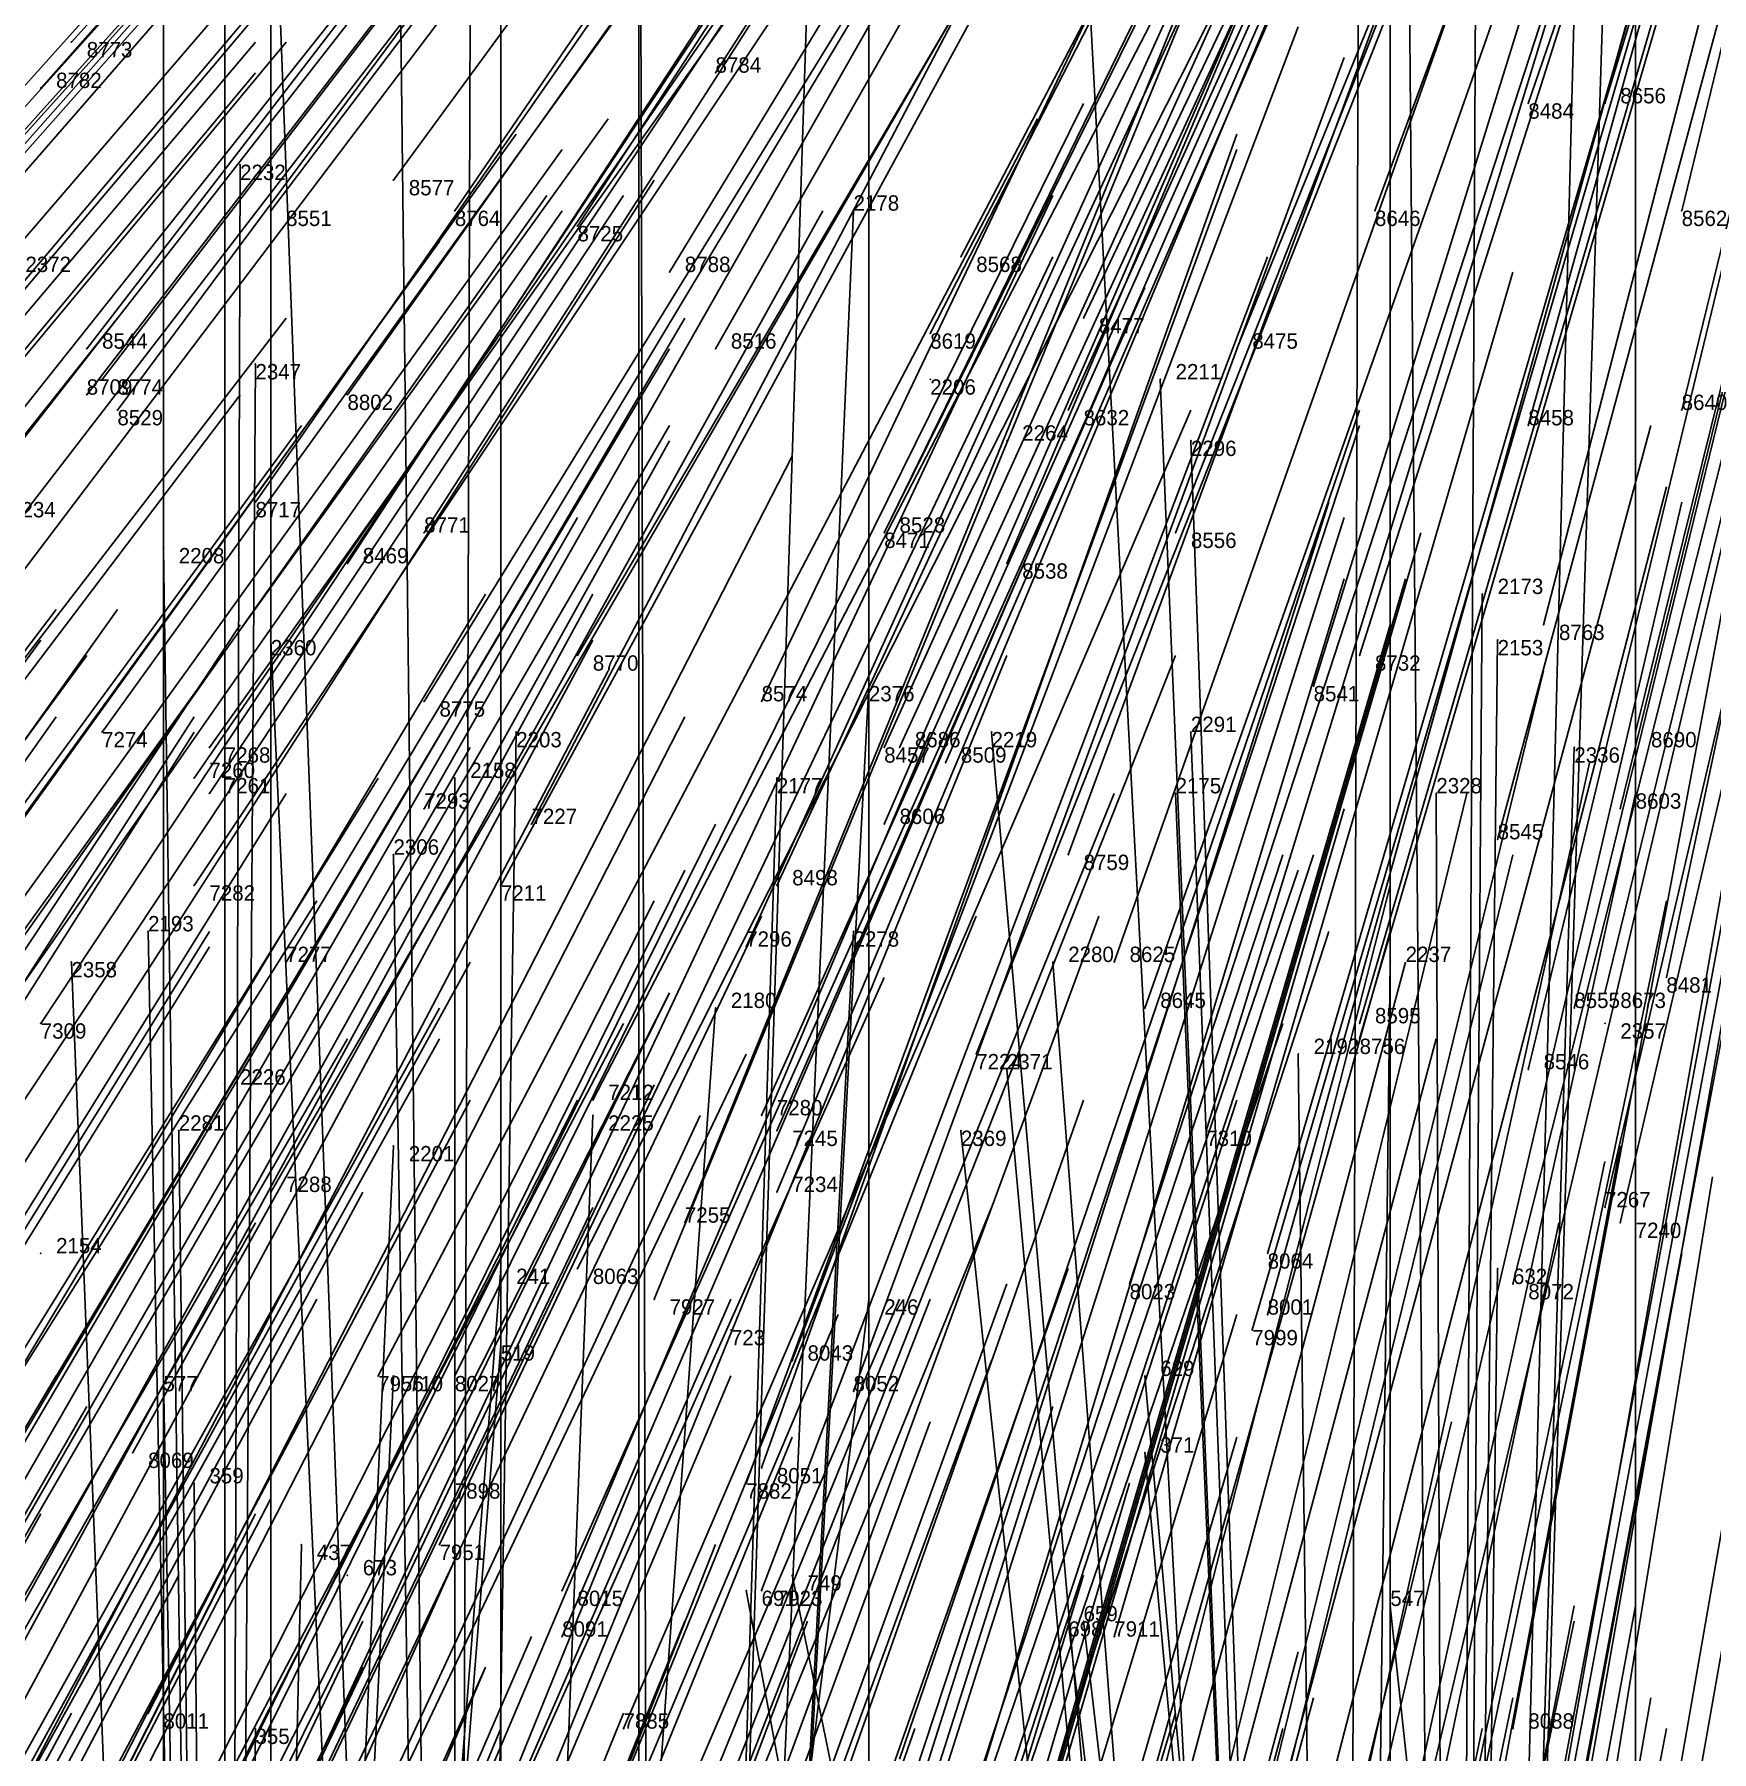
# Model space of a CAD drawing. Extents: x -0.5 to 0.59, y -0.5 to 0.59.
# Drawn here: x -0.1534 to -0.044, y -0.2805 to -0.1685 of the extents above; entities that cross this region are included whole.
import ezdxf

# ---------------------------------------------------------------- set-up
doc = ezdxf.new("R2010")
doc.units = 0
for name, color, linetype in [('Clients', 3, 'CONTINUOUS'), ('Facilities', 3, 'CONTINUOUS'), ('Facilities_lines', 3, 'CONTINUOUS'), ('Min_max_boxes', 1, 'CONTINUOUS'), ('Normals', 1, 'CONTINUOUS'), ('Source_points', 5, 'CONTINUOUS'), ('Text', 3, 'CONTINUOUS')]:
    doc.layers.add(name, color=color, linetype=linetype)

msp = doc.modelspace()

# ---------------------------------------------------------------- linework, layer by layer
at = {"layer": 'Clients', "color": 5}
for p in [(-0.14, -0.177, -1.25), (-0.1, -0.18, -1.25), (-0.139, -0.19, -1.25), (-0.08, -0.191, -1.25), (-0.078, -0.195, -1.25), (-0.145, -0.202, -1.25), (-0.059, -0.205, -1.25), (-0.138, -0.208, -1.25), (-0.058, -0.208, -1.25), (-0.099, -0.211, -1.25), (-0.122, -0.214, -1.25), (-0.091, -0.214, -1.25), (-0.078, -0.214, -1.25), (-0.053, -0.215, -1.25), (-0.126, -0.217, -1.25), (-0.105, -0.217, -1.25), (-0.079, -0.218, -1.25), (-0.062, -0.218, -1.25), (-0.13, -0.222, -1.25), (-0.146, -0.227, -1.25), (-0.1, -0.227, -1.25), (-0.151, -0.229, -1.25), (-0.087, -0.229, -1.25), (-0.065, -0.229, -1.25), (-0.109, -0.232, -1.25), (-0.071, -0.235, -1.25), (-0.09, -0.236, -1.25), (-0.141, -0.237, -1.25), (-0.117, -0.239, -1.25), (-0.144, -0.24, -1.25), (-0.093, -0.24, -1.25), (-0.13, -0.241, -1.25), (-0.123, -0.249, -1.25), (-0.058, -0.249, -1.25), (-0.099, -0.251, -1.25), (-0.123, -0.254, -1.25), (-0.145, -0.256, -1.25), (-0.13, -0.256, -1.25), (-0.081, -0.256, -1.25), (-0.081, -0.261, -1.25), (-0.143, -0.263, -1.25), (-0.136, -0.267, -1.25), (-0.104, -0.269, -1.25), (-0.107, -0.27, -1.25), (-0.065, -0.271, -1.25), (-0.086, -0.272, -1.25), (-0.085, -0.272, -1.25), (-0.139, -0.279, -1.25)]:
    msp.add_point(p, dxfattribs=at)
at = {"layer": 'Facilities', "color": 3}
for p in [(-0.151, -0.169, -0.566), (-0.109, -0.171, -0.507), (-0.153, -0.172, -0.575), (-0.056, -0.173, -0.455), (-0.051, -0.173, -0.451), (-0.13, -0.178, -0.551), (-0.138, -0.18, -0.567), (-0.126, -0.18, -0.55), (-0.066, -0.18, -0.48), (-0.046, -0.18, -0.466), (-0.118, -0.181, -0.541), (-0.093, -0.183, -0.514), (-0.112, -0.184, -0.538), (-0.085, -0.187, -0.514), (-0.095, -0.188, -0.527), (-0.15, -0.189, -0.602), (-0.109, -0.189, -0.544), (-0.075, -0.189, -0.507), (-0.149, -0.191, -0.606), (-0.095, -0.191, -1.25), (-0.15, -0.192, -0.609), (-0.133, -0.192, -0.585), (-0.148, -0.193, -0.609), (-0.086, -0.193, -0.529), (-0.046, -0.193, -0.496), (-0.056, -0.194, -0.504), (-0.09, -0.195, -1.25), (-0.139, -0.199, -0.607), (-0.128, -0.201, -0.595), (-0.098, -0.201, -0.559), (-0.098, -0.201, -0.558), (-0.079, -0.201, -0.54), (-0.133, -0.203, -0.605), (-0.09, -0.203, -0.556), (-0.055, -0.207, -0.537), (-0.118, -0.209, -0.6), (-0.067, -0.209, -0.549), (-0.07, -0.211, -0.557), (-0.128, -0.212, -0.62), (-0.106, -0.212, -0.592), (-0.149, -0.214, -0.653), (-0.142, -0.215, -0.644), (-0.098, -0.215, -0.592), (-0.097, -0.215, -0.589), (-0.049, -0.214, -0.55), (-0.094, -0.216, -0.589), (-0.143, -0.217, -0.649), (-0.142, -0.218, -0.65), (-0.128, -0.219, -0.634), (-0.05, -0.219, -0.56), (-0.121, -0.22, -0.627), (-0.098, -0.22, -0.602), (-0.058, -0.221, -0.571), (-0.086, -0.222, -0.596), (-0.143, -0.224, -0.665), (-0.123, -0.224, -0.64), (-0.105, -0.224, -0.617), (-0.107, -0.228, -0.629), (-0.137, -0.229, -0.667), (-0.083, -0.229, -0.608), (-0.047, -0.23, -0.588), (-0.051, -0.231, -0.591), (-0.081, -0.232, -0.614), (-0.053, -0.232, -0.595), (-0.153, -0.233, -0.698), (-0.067, -0.233, -0.606), (-0.067, -0.234, -0.609), (-0.051, -0.233, -1.25), (-0.092, -0.235, -0.632), (-0.056, -0.236, -0.605), (-0.117, -0.238, -0.662), (-0.106, -0.239, -0.653), (-0.105, -0.24, -0.655), (-0.077, -0.24, -0.631), (-0.138, -0.244, -0.7), (-0.105, -0.244, -0.663), (-0.051, -0.245, -0.626), (-0.111, -0.246, -0.674), (-0.05, -0.246, -0.628), (-0.153, -0.248, -1.25), (-0.073, -0.248, -0.647), (-0.118, -0.249, -0.689), (-0.082, -0.25, -0.658), (-0.057, -0.25, -0.641), (-0.113, -0.251, -0.689), (-0.108, -0.253, -1.25), (-0.074, -0.253, -0.659), (-0.073, -0.252, -0.656), (-0.104, -0.255, -0.688), (-0.131, -0.256, -0.72), (-0.126, -0.256, -0.715), (-0.1, -0.257, -0.689), (-0.147, -0.261, -0.749), (-0.106, -0.262, -0.707), (-0.107, -0.263, -0.71), (-0.127, -0.264, -0.731), (-0.127, -0.267, -0.739), (-0.133, -0.269, -1.25), (-0.119, -0.27, -0.738), (-0.106, -0.27, -0.726), (-0.119, -0.273, -0.744), (-0.083, -0.273, -0.713), (-0.146, -0.278, -0.785), (-0.115, -0.279, -0.754), (-0.057, -0.279, -0.712)]:
    msp.add_point(p, dxfattribs=at)
at = {"layer": 'Facilities_lines', "color": 3}
for p, q in [((-0.061, -0.478, -1.25), (-0.059, -0.076, -1.25)), ((-0.061, -0.478, -1.25), (-0.049, -0.099, -1.25)), ((-0.113, -0.473, -1.25), (-0.114, -0.121, -1.25)), ((-0.126, -0.468, -1.25), (-0.13, -0.127, -1.25)), ((-0.061, -0.478, -1.25), (-0.052, -0.128, -1.25)), ((-0.141, -0.479, -1.249), (-0.141, -0.129, -1.25)), ((-0.068, -0.477, -1.25), (-0.067, -0.135, -1.25)), ((-0.061, -0.478, -1.25), (-0.064, -0.137, -1.25)), ((-0.126, -0.468, -1.25), (-0.138, -0.151, -1.25)), ((-0.068, -0.477, -1.25), (-0.085, -0.159, -1.25)), ((-0.113, -0.473, -1.25), (-0.103, -0.165, -1.25)), ((-0.126, -0.468, -1.25), (-0.125, -0.167, -1.25)), ((-0.141, -0.479, -1.249), (-0.14, -0.177, -1.25)), ((-0.113, -0.473, -1.25), (-0.1, -0.18, -1.25)), ((-0.141, -0.479, -1.249), (-0.139, -0.19, -1.25)), ((-0.068, -0.477, -1.25), (-0.08, -0.191, -1.25)), ((-0.068, -0.477, -1.25), (-0.078, -0.195, -1.25)), ((-0.141, -0.479, -1.249), (-0.145, -0.202, -1.25)), ((-0.061, -0.478, -1.25), (-0.059, -0.205, -1.25)), ((-0.126, -0.468, -1.25), (-0.138, -0.208, -1.25)), ((-0.061, -0.478, -1.25), (-0.058, -0.208, -1.25)), ((-0.113, -0.473, -1.25), (-0.099, -0.211, -1.25)), ((-0.126, -0.468, -1.25), (-0.122, -0.214, -1.25)), ((-0.068, -0.477, -1.25), (-0.091, -0.214, -1.25)), ((-0.068, -0.477, -1.25), (-0.078, -0.214, -1.25)), ((-0.061, -0.478, -1.25), (-0.053, -0.215, -1.25)), ((-0.126, -0.468, -1.25), (-0.126, -0.217, -1.25)), ((-0.113, -0.473, -1.25), (-0.105, -0.217, -1.25)), ((-0.068, -0.477, -1.25), (-0.079, -0.218, -1.25)), ((-0.061, -0.478, -1.25), (-0.062, -0.218, -1.25)), ((-0.126, -0.468, -1.25), (-0.13, -0.222, -1.25)), ((-0.141, -0.479, -1.249), (-0.146, -0.227, -1.25)), ((-0.113, -0.473, -1.25), (-0.1, -0.227, -1.25)), ((-0.141, -0.479, -1.249), (-0.151, -0.229, -1.25)), ((-0.068, -0.477, -1.25), (-0.087, -0.229, -1.25)), ((-0.068, -0.477, -1.25), (-0.065, -0.229, -1.25)), ((-0.126, -0.468, -1.25), (-0.109, -0.232, -1.25)), ((-0.068, -0.477, -1.25), (-0.071, -0.235, -1.25)), ((-0.068, -0.477, -1.25), (-0.09, -0.236, -1.25)), ((-0.141, -0.479, -1.249), (-0.141, -0.237, -1.25)), ((-0.126, -0.468, -1.25), (-0.117, -0.239, -1.25)), ((-0.141, -0.479, -1.249), (-0.144, -0.24, -1.25)), ((-0.068, -0.477, -1.25), (-0.093, -0.24, -1.25)), ((-0.141, -0.479, -1.249), (-0.13, -0.241, -1.25)), ((-0.141, -0.479, -1.249), (-0.123, -0.249, -1.25)), ((-0.061, -0.478, -1.25), (-0.058, -0.249, -1.25)), ((-0.126, -0.468, -1.25), (-0.099, -0.251, -1.25)), ((-0.141, -0.479, -1.249), (-0.123, -0.254, -1.25)), ((-0.141, -0.479, -1.249), (-0.145, -0.256, -1.25)), ((-0.141, -0.479, -1.249), (-0.13, -0.256, -1.25)), ((-0.061, -0.478, -1.25), (-0.081, -0.256, -1.25)), ((-0.061, -0.478, -1.25), (-0.081, -0.261, -1.25)), ((-0.141, -0.479, -1.249), (-0.143, -0.263, -1.25)), ((-0.141, -0.479, -1.249), (-0.136, -0.267, -1.25)), ((-0.061, -0.478, -1.25), (-0.104, -0.269, -1.25)), ((-0.068, -0.477, -1.25), (-0.107, -0.27, -1.25)), ((-0.041, -0.496, -1.25), (-0.065, -0.271, -1.25)), ((-0.061, -0.478, -1.25), (-0.086, -0.272, -1.25)), ((-0.061, -0.478, -1.25), (-0.085, -0.272, -1.25)), ((-0.141, -0.479, -1.249), (-0.139, -0.279, -1.25))]:
    msp.add_line(p, q, dxfattribs=at)
at = {"layer": 'Min_max_boxes', "color": 1}
for p, q in [((-0.049, -0.478, -1.25), (-0.049, -0.076, -1.25)), ((-0.049, -0.478, -1.113), (-0.049, -0.076, -1.113)), ((-0.114, -0.121, -1.25), (-0.114, -0.473, -1.25)), ((-0.114, -0.121, -1.25), (-0.114, -0.473, -1.25)), ((-0.099, -0.473, -1.25), (-0.099, -0.121, -1.25)), ((-0.099, -0.473, -1.25), (-0.099, -0.121, -1.25)), ((-0.145, -0.124, -1.25), (-0.145, -0.496, -1.25)), ((-0.145, -0.124, -1.073), (-0.145, -0.496, -1.073)), ((-0.138, -0.127, -1.25), (-0.138, -0.468, -1.25)), ((-0.138, -0.127, -1.072), (-0.138, -0.468, -1.072)), ((-0.099, -0.468, -1.25), (-0.099, -0.127, -1.25)), ((-0.099, -0.468, -1.072), (-0.099, -0.127, -1.072)), ((-0.123, -0.479, -1.25), (-0.123, -0.129, -1.25)), ((-0.123, -0.479, -1.249), (-0.123, -0.129, -1.249)), ((-0.065, -0.477, -1.25), (-0.065, -0.135, -1.25)), ((-0.065, -0.477, -1.25), (-0.065, -0.135, -1.25))]:
    msp.add_line(p, q, dxfattribs=at)
at = {"layer": 'Normals', "color": 1}
for p, q in [((-0.056, -0.173, -0.455), (-0.026, -0.085, -0.491)), ((-0.051, -0.173, -0.451), (-0.024, -0.084, -0.487)), ((-0.046, -0.18, -0.466), (-0.024, -0.09, -0.502)), ((-0.109, -0.171, -0.507), (-0.059, -0.093, -0.544)), ((-0.066, -0.18, -0.48), (-0.034, -0.093, -0.517)), ((-0.151, -0.169, -0.566), (-0.089, -0.1, -0.604)), ((-0.093, -0.183, -0.514), (-0.05, -0.101, -0.551)), ((-0.153, -0.172, -0.575), (-0.091, -0.102, -0.612)), ((-0.13, -0.178, -0.551), (-0.075, -0.103, -0.588)), ((-0.085, -0.187, -0.514), (-0.045, -0.103, -0.55)), ((-0.075, -0.189, -0.507), (-0.04, -0.103, -0.546)), ((-0.046, -0.193, -0.496), (-0.024, -0.103, -0.533)), ((-0.126, -0.18, -0.55), (-0.074, -0.104, -0.588)), ((-0.118, -0.181, -0.541), (-0.068, -0.104, -0.579)), ((-0.056, -0.194, -0.504), (-0.031, -0.104, -0.541)), ((-0.112, -0.184, -0.538), (-0.064, -0.105, -0.576)), ((-0.138, -0.18, -0.567), (-0.082, -0.106, -0.605)), ((-0.095, -0.188, -0.527), (-0.053, -0.106, -0.566)), ((-0.109, -0.189, -0.544), (-0.063, -0.108, -0.582)), ((-0.157, -0.178, -0.594), (-0.095, -0.109, -0.63)), ((-0.086, -0.193, -0.529), (-0.048, -0.109, -0.568)), ((-0.15, -0.189, -0.602), (-0.093, -0.115, -0.639)), ((-0.079, -0.201, -0.54), (-0.045, -0.115, -0.578)), ((-0.133, -0.192, -0.585), (-0.079, -0.116, -0.622)), ((-0.098, -0.201, -0.558), (-0.057, -0.117, -0.596)), ((-0.165, -0.188, -0.625), (-0.103, -0.118, -0.661)), ((-0.15, -0.192, -0.609), (-0.093, -0.118, -0.646)), ((-0.149, -0.191, -0.606), (-0.093, -0.118, -0.644)), ((-0.098, -0.201, -0.559), (-0.057, -0.118, -0.596)), ((-0.09, -0.203, -0.556), (-0.054, -0.118, -0.594)), ((-0.055, -0.207, -0.537), (-0.032, -0.118, -0.575)), ((-0.148, -0.193, -0.609), (-0.093, -0.119, -0.647)), ((-0.17, -0.191, -0.638), (-0.108, -0.122, -0.675)), ((-0.067, -0.209, -0.549), (-0.039, -0.121, -0.588)), ((-0.139, -0.199, -0.607), (-0.086, -0.123, -0.645)), ((-0.128, -0.201, -0.595), (-0.078, -0.123, -0.632)), ((-0.07, -0.211, -0.557), (-0.043, -0.124, -0.596)), ((-0.133, -0.203, -0.605), (-0.082, -0.125, -0.643)), ((-0.049, -0.214, -0.55), (-0.027, -0.125, -0.589)), ((-0.172, -0.195, -0.65), (-0.11, -0.126, -0.688)), ((-0.106, -0.212, -0.592), (-0.066, -0.128, -0.63)), ((-0.118, -0.209, -0.6), (-0.071, -0.129, -0.637)), ((-0.05, -0.219, -0.56), (-0.028, -0.129, -0.599)), ((-0.098, -0.215, -0.592), (-0.06, -0.131, -0.629)), ((-0.097, -0.215, -0.589), (-0.058, -0.13, -0.626)), ((-0.094, -0.216, -0.589), (-0.057, -0.131, -0.625)), ((-0.058, -0.221, -0.571), (-0.034, -0.132, -0.609)), ((-0.128, -0.212, -0.62), (-0.08, -0.134, -0.658)), ((-0.098, -0.22, -0.602), (-0.061, -0.135, -0.638)), ((-0.086, -0.222, -0.596), (-0.054, -0.135, -0.633)), ((-0.162, -0.21, -0.663), (-0.105, -0.136, -0.699)), ((-0.128, -0.219, -0.634), (-0.082, -0.138, -0.671)), ((-0.121, -0.22, -0.627), (-0.078, -0.138, -0.665)), ((-0.149, -0.214, -0.653), (-0.095, -0.139, -0.689)), ((-0.142, -0.215, -0.644), (-0.088, -0.139, -0.68)), ((-0.18, -0.212, -0.694), (-0.119, -0.141, -0.731)), ((-0.143, -0.217, -0.649), (-0.09, -0.14, -0.685)), ((-0.142, -0.218, -0.65), (-0.09, -0.14, -0.686)), ((-0.105, -0.224, -0.617), (-0.066, -0.14, -0.655)), ((-0.083, -0.229, -0.608), (-0.052, -0.141, -0.646)), ((-0.051, -0.231, -0.591), (-0.029, -0.141, -0.629)), ((-0.047, -0.23, -0.588), (-0.028, -0.14, -0.625)), ((-0.053, -0.232, -0.595), (-0.031, -0.142, -0.632)), ((-0.185, -0.213, -0.705), (-0.124, -0.143, -0.743)), ((-0.123, -0.224, -0.64), (-0.079, -0.143, -0.677)), ((-0.107, -0.228, -0.629), (-0.069, -0.144, -0.668)), ((-0.081, -0.232, -0.614), (-0.05, -0.144, -0.651)), ((-0.067, -0.233, -0.606), (-0.041, -0.144, -0.642)), ((-0.067, -0.234, -0.609), (-0.041, -0.145, -0.645)), ((-0.056, -0.236, -0.605), (-0.034, -0.145, -0.642)), ((-0.181, -0.217, -0.706), (-0.121, -0.146, -0.744)), ((-0.143, -0.224, -0.665), (-0.091, -0.146, -0.7)), ((-0.137, -0.229, -0.667), (-0.089, -0.149, -0.704)), ((-0.092, -0.235, -0.632), (-0.058, -0.149, -0.67)), ((-0.077, -0.24, -0.631), (-0.05, -0.152, -0.668)), ((-0.106, -0.239, -0.653), (-0.068, -0.154, -0.69)), ((-0.18, -0.228, -0.726), (-0.123, -0.155, -0.763)), ((-0.117, -0.238, -0.662), (-0.074, -0.155, -0.7)), ((-0.105, -0.24, -0.655), (-0.068, -0.155, -0.693)), ((-0.051, -0.245, -0.626), (-0.03, -0.155, -0.663)), ((-0.153, -0.233, -0.698), (-0.102, -0.156, -0.735)), ((-0.05, -0.246, -0.628), (-0.029, -0.156, -0.665)), ((-0.105, -0.244, -0.663), (-0.069, -0.158, -0.701)), ((-0.073, -0.248, -0.647), (-0.047, -0.159, -0.683)), ((-0.057, -0.25, -0.641), (-0.034, -0.159, -0.677)), ((-0.186, -0.233, -0.745), (-0.128, -0.16, -0.783)), ((-0.111, -0.246, -0.674), (-0.076, -0.16, -0.713)), ((-0.178, -0.235, -0.737), (-0.122, -0.161, -0.776)), ((-0.082, -0.25, -0.658), (-0.053, -0.161, -0.694)), ((-0.195, -0.233, -0.759), (-0.135, -0.162, -0.796)), ((-0.073, -0.252, -0.656), (-0.048, -0.162, -0.692)), ((-0.138, -0.244, -0.7), (-0.091, -0.163, -0.737)), ((-0.209, -0.233, -0.782), (-0.147, -0.164, -0.82)), ((-0.074, -0.253, -0.659), (-0.048, -0.164, -0.696)), ((-0.206, -0.235, -0.781), (-0.145, -0.166, -0.819)), ((-0.118, -0.249, -0.689), (-0.076, -0.166, -0.726)), ((-0.113, -0.251, -0.689), (-0.078, -0.166, -0.727)), ((-0.199, -0.24, -0.778), (-0.139, -0.169, -0.816)), ((-0.196, -0.24, -0.775), (-0.137, -0.169, -0.813)), ((-0.104, -0.255, -0.688), (-0.071, -0.168, -0.726)), ((-0.1, -0.257, -0.689), (-0.068, -0.17, -0.727)), ((-0.199, -0.243, -0.784), (-0.139, -0.171, -0.822)), ((-0.126, -0.256, -0.715), (-0.085, -0.173, -0.751)), ((-0.17, -0.249, -0.753), (-0.116, -0.174, -0.792)), ((-0.131, -0.256, -0.72), (-0.088, -0.174, -0.756)), ((-0.176, -0.25, -0.764), (-0.122, -0.175, -0.803)), ((-0.106, -0.262, -0.707), (-0.075, -0.175, -0.744)), ((-0.173, -0.251, -0.763), (-0.119, -0.176, -0.801)), ((-0.107, -0.263, -0.71), (-0.075, -0.176, -0.747)), ((-0.163, -0.256, -0.759), (-0.113, -0.178, -0.797)), ((-0.14, -0.177, -1.25), (-0.14, -0.177, -1.15)), ((-0.173, -0.254, -0.768), (-0.12, -0.179, -0.807)), ((-0.166, -0.256, -0.764), (-0.115, -0.179, -0.801)), ((-0.127, -0.264, -0.731), (-0.087, -0.179, -0.768)), ((-0.172, -0.256, -0.772), (-0.119, -0.18, -0.81)), ((-0.147, -0.261, -0.749), (-0.102, -0.18, -0.786)), ((-0.1, -0.18, -1.25), (-0.1, -0.18, -1.15)), ((-0.182, -0.258, -0.789), (-0.127, -0.182, -0.825)), ((-0.127, -0.267, -0.739), (-0.087, -0.183, -0.775)), ((-0.106, -0.27, -0.726), (-0.073, -0.183, -0.762)), ((-0.083, -0.273, -0.713), (-0.057, -0.184, -0.751)), ((-0.119, -0.27, -0.738), (-0.081, -0.185, -0.775)), ((-0.206, -0.26, -0.829), (-0.148, -0.187, -0.866)), ((-0.194, -0.261, -0.811), (-0.137, -0.187, -0.848)), ((-0.158, -0.267, -0.776), (-0.111, -0.187, -0.814)), ((-0.119, -0.273, -0.744), (-0.082, -0.187, -0.781)), ((-0.057, -0.279, -0.712), (-0.04, -0.188, -0.749)), ((-0.159, -0.268, -0.779), (-0.112, -0.189, -0.817)), ((-0.139, -0.19, -1.25), (-0.139, -0.19, -1.15)), ((-0.095, -0.191, -1.25), (-0.095, -0.191, -1.15)), ((-0.08, -0.191, -1.25), (-0.08, -0.191, -1.15)), ((-0.052, -0.282, -0.718), (-0.036, -0.191, -0.756)), ((-0.196, -0.266, -0.826), (-0.14, -0.192, -0.863)), ((-0.115, -0.279, -0.754), (-0.078, -0.193, -0.791)), ((-0.097, -0.281, -0.744), (-0.067, -0.193, -0.781)), ((-0.191, -0.269, -0.825), (-0.136, -0.194, -0.863)), ((-0.159, -0.275, -0.793), (-0.112, -0.194, -0.83)), ((-0.096, -0.282, -0.745), (-0.067, -0.194, -0.783)), ((-0.072, -0.283, -0.729), (-0.048, -0.194, -0.768)), ((-0.157, -0.276, -0.793), (-0.112, -0.195, -0.83)), ((-0.09, -0.195, -1.25), (-0.09, -0.195, -1.15)), ((-0.078, -0.195, -1.25), (-0.078, -0.195, -1.15)), ((-0.146, -0.278, -0.785), (-0.104, -0.196, -0.823)), ((-0.063, -0.285, -0.731), (-0.042, -0.196, -0.769)), ((-0.07, -0.287, -0.739), (-0.047, -0.198, -0.777)), ((-0.097, -0.287, -0.759), (-0.069, -0.199, -0.797)), ((-0.067, -0.289, -0.742), (-0.046, -0.199, -0.78)), ((-0.164, -0.28, -0.812), (-0.118, -0.2, -0.85)), ((-0.096, -0.288, -0.759), (-0.068, -0.2, -0.797)), ((-0.089, -0.29, -0.759), (-0.063, -0.201, -0.797)), ((-0.145, -0.202, -1.25), (-0.145, -0.202, -1.15)), ((-0.095, -0.293, -0.77), (-0.068, -0.204, -0.808)), ((-0.09, -0.293, -0.766), (-0.064, -0.204, -0.804)), ((-0.208, -0.28, -0.871), (-0.152, -0.206, -0.909)), ((-0.202, -0.282, -0.867), (-0.148, -0.206, -0.904)), ((-0.172, -0.285, -0.832), (-0.124, -0.205, -0.869)), ((-0.161, -0.286, -0.821), (-0.117, -0.205, -0.859)), ((-0.059, -0.205, -1.25), (-0.059, -0.205, -1.15)), ((-0.055, -0.296, -0.752), (-0.038, -0.205, -0.79)), ((-0.191, -0.284, -0.855), (-0.14, -0.207, -0.893)), ((-0.091, -0.296, -0.774), (-0.065, -0.207, -0.812)), ((-0.208, -0.283, -0.877), (-0.153, -0.208, -0.915)), ((-0.161, -0.29, -0.83), (-0.117, -0.208, -0.867)), ((-0.138, -0.208, -1.25), (-0.138, -0.208, -1.15)), ((-0.058, -0.208, -1.25), (-0.058, -0.208, -1.15)), ((-0.205, -0.284, -0.875), (-0.15, -0.209, -0.913)), ((-0.125, -0.295, -0.801), (-0.09, -0.209, -0.838)), ((-0.113, -0.295, -0.791), (-0.079, -0.209, -0.828)), ((-0.159, -0.292, -0.83), (-0.116, -0.21, -0.868)), ((-0.077, -0.3, -0.774), (-0.055, -0.21, -0.812)), ((-0.099, -0.211, -1.25), (-0.099, -0.211, -1.15)), ((-0.205, -0.288, -0.885), (-0.152, -0.213, -0.923)), ((-0.193, -0.291, -0.872), (-0.143, -0.213, -0.909)), ((-0.153, -0.295, -0.832), (-0.111, -0.213, -0.87)), ((-0.193, -0.293, -0.876), (-0.143, -0.214, -0.913)), ((-0.171, -0.295, -0.853), (-0.125, -0.215, -0.89)), ((-0.131, -0.299, -0.816), (-0.095, -0.214, -0.854)), ((-0.122, -0.214, -1.25), (-0.122, -0.214, -1.15)), ((-0.091, -0.214, -1.25), (-0.091, -0.214, -1.15)), ((-0.078, -0.214, -1.25), (-0.078, -0.214, -1.15)), ((-0.053, -0.215, -1.25), (-0.053, -0.215, -1.15)), ((-0.072, -0.307, -0.789), (-0.052, -0.216, -0.826)), ((-0.18, -0.296, -0.866), (-0.131, -0.217, -0.903)), ((-0.126, -0.217, -1.25), (-0.126, -0.217, -1.15)), ((-0.105, -0.217, -1.25), (-0.105, -0.217, -1.15)), ((-0.058, -0.308, -0.785), (-0.041, -0.217, -0.822)), ((-0.186, -0.297, -0.876), (-0.137, -0.218, -0.913)), ((-0.118, -0.304, -0.814), (-0.083, -0.218, -0.852)), ((-0.082, -0.308, -0.797), (-0.06, -0.218, -0.834)), ((-0.079, -0.218, -1.25), (-0.079, -0.218, -1.15)), ((-0.069, -0.309, -0.792), (-0.049, -0.218, -0.829)), ((-0.062, -0.218, -1.25), (-0.062, -0.218, -1.15)), ((-0.094, -0.308, -0.804), (-0.068, -0.219, -0.841)), ((-0.059, -0.31, -0.79), (-0.042, -0.219, -0.827)), ((-0.15, -0.303, -0.845), (-0.109, -0.22, -0.883)), ((-0.13, -0.222, -1.25), (-0.13, -0.222, -1.15)), ((-0.101, -0.31, -0.815), (-0.072, -0.222, -0.852)), ((-0.099, -0.31, -0.813), (-0.07, -0.222, -0.85)), ((-0.079, -0.312, -0.805), (-0.057, -0.222, -0.842)), ((-0.059, -0.313, -0.796), (-0.043, -0.222, -0.833)), ((-0.152, -0.306, -0.855), (-0.111, -0.223, -0.892)), ((-0.101, -0.311, -0.818), (-0.071, -0.223, -0.854)), ((-0.184, -0.303, -0.887), (-0.135, -0.225, -0.925)), ((-0.155, -0.308, -0.862), (-0.113, -0.225, -0.899)), ((-0.088, -0.314, -0.815), (-0.065, -0.224, -0.852)), ((-0.066, -0.316, -0.807), (-0.047, -0.225, -0.844)), ((-0.146, -0.31, -0.856), (-0.106, -0.226, -0.894)), ((-0.127, -0.312, -0.843), (-0.092, -0.226, -0.881)), ((-0.116, -0.313, -0.834), (-0.084, -0.226, -0.872)), ((-0.191, -0.306, -0.903), (-0.142, -0.227, -0.94)), ((-0.146, -0.227, -1.25), (-0.146, -0.227, -1.15)), ((-0.1, -0.227, -1.25), (-0.1, -0.227, -1.15)), ((-0.098, -0.316, -0.827), (-0.069, -0.227, -0.863)), ((-0.09, -0.316, -0.823), (-0.065, -0.227, -0.858)), ((-0.191, -0.307, -0.903), (-0.142, -0.228, -0.94)), ((-0.17, -0.311, -0.885), (-0.125, -0.229, -0.922)), ((-0.151, -0.229, -1.25), (-0.151, -0.229, -1.15)), ((-0.088, -0.319, -0.827), (-0.064, -0.229, -0.863)), ((-0.087, -0.229, -1.25), (-0.087, -0.229, -1.15)), ((-0.065, -0.229, -1.25), (-0.065, -0.229, -1.15)), ((-0.136, -0.315, -0.858), (-0.098, -0.23, -0.895)), ((-0.185, -0.311, -0.904), (-0.137, -0.231, -0.941)), ((-0.154, -0.314, -0.875), (-0.112, -0.231, -0.912)), ((-0.153, -0.314, -0.874), (-0.112, -0.231, -0.912)), ((-0.172, -0.313, -0.892), (-0.127, -0.232, -0.93)), ((-0.109, -0.232, -1.25), (-0.109, -0.232, -1.15)), ((-0.18, -0.315, -0.907), (-0.133, -0.234, -0.943)), ((-0.172, -0.315, -0.897), (-0.127, -0.234, -0.934)), ((-0.158, -0.315, -0.881), (-0.115, -0.233, -0.918)), ((-0.102, -0.321, -0.843), (-0.072, -0.233, -0.879)), ((-0.086, -0.324, -0.838), (-0.062, -0.234, -0.874)), ((-0.051, -0.233, -1.25), (-0.051, -0.233, -1.15)), ((-0.147, -0.319, -0.879), (-0.107, -0.235, -0.916)), ((-0.071, -0.235, -1.25), (-0.071, -0.235, -1.15)), ((-0.09, -0.236, -1.25), (-0.09, -0.236, -1.15)), ((-0.153, -0.321, -0.888), (-0.113, -0.237, -0.925)), ((-0.141, -0.237, -1.25), (-0.141, -0.237, -1.15)), ((-0.169, -0.321, -0.906), (-0.125, -0.238, -0.943)), ((-0.16, -0.321, -0.897), (-0.118, -0.238, -0.934)), ((-0.116, -0.326, -0.864), (-0.085, -0.238, -0.901)), ((-0.104, -0.327, -0.857), (-0.075, -0.238, -0.894)), ((-0.149, -0.323, -0.889), (-0.11, -0.239, -0.926)), ((-0.117, -0.239, -1.25), (-0.117, -0.239, -1.15)), ((-0.144, -0.24, -1.25), (-0.144, -0.24, -1.15)), ((-0.093, -0.24, -1.25), (-0.093, -0.24, -1.15)), ((-0.13, -0.241, -1.25), (-0.13, -0.241, -1.15)), ((-0.067, -0.332, -0.847), (-0.05, -0.241, -0.884)), ((-0.177, -0.324, -0.922), (-0.132, -0.243, -0.96)), ((-0.07, -0.333, -0.851), (-0.051, -0.242, -0.888)), ((-0.059, -0.335, -0.851), (-0.044, -0.243, -0.888)), ((-0.176, -0.326, -0.926), (-0.132, -0.244, -0.963)), ((-0.157, -0.329, -0.912), (-0.117, -0.245, -0.949)), ((-0.126, -0.331, -0.886), (-0.091, -0.245, -0.924)), ((-0.185, -0.327, -0.939), (-0.139, -0.246, -0.976)), ((-0.073, -0.337, -0.862), (-0.054, -0.246, -0.9)), ((-0.153, -0.248, -1.25), (-0.153, -0.248, -1.15)), ((-0.063, -0.34, -0.864), (-0.046, -0.248, -0.901)), ((-0.123, -0.249, -1.25), (-0.123, -0.249, -1.15)), ((-0.117, -0.337, -0.892), (-0.086, -0.249, -0.929)), ((-0.058, -0.249, -1.25), (-0.058, -0.249, -1.15)), ((-0.16, -0.334, -0.925), (-0.12, -0.25, -0.962)), ((-0.122, -0.338, -0.897), (-0.09, -0.25, -0.934)), ((-0.179, -0.333, -0.945), (-0.135, -0.251, -0.982)), ((-0.145, -0.336, -0.915), (-0.108, -0.251, -0.952)), ((-0.134, -0.337, -0.906), (-0.097, -0.251, -0.943)), ((-0.129, -0.338, -0.905), (-0.095, -0.251, -0.941)), ((-0.099, -0.251, -1.25), (-0.099, -0.251, -1.15)), ((-0.137, -0.337, -0.91), (-0.101, -0.252, -0.947)), ((-0.108, -0.253, -1.25), (-0.108, -0.253, -1.15)), ((-0.102, -0.341, -0.889), (-0.075, -0.252, -0.927)), ((-0.123, -0.254, -1.25), (-0.123, -0.254, -1.15)), ((-0.123, -0.342, -0.91), (-0.091, -0.255, -0.947)), ((-0.199, -0.335, -0.975), (-0.152, -0.256, -1.013)), ((-0.145, -0.256, -1.25), (-0.145, -0.256, -1.15)), ((-0.144, -0.341, -0.926), (-0.108, -0.256, -0.963)), ((-0.13, -0.256, -1.25), (-0.13, -0.256, -1.15)), ((-0.081, -0.256, -1.25), (-0.081, -0.256, -1.15)), ((-0.196, -0.338, -0.977), (-0.15, -0.258, -1.014)), ((-0.115, -0.346, -0.912), (-0.087, -0.258, -0.95)), ((-0.058, -0.35, -0.886), (-0.042, -0.258, -0.924)), ((-0.127, -0.346, -0.92), (-0.095, -0.259, -0.958)), ((-0.083, -0.349, -0.898), (-0.061, -0.259, -0.936)), ((-0.139, -0.346, -0.933), (-0.104, -0.26, -0.97)), ((-0.101, -0.349, -0.908), (-0.075, -0.26, -0.946)), ((-0.149, -0.348, -0.948), (-0.114, -0.262, -0.985)), ((-0.081, -0.261, -1.25), (-0.081, -0.261, -1.15)), ((-0.143, -0.263, -1.25), (-0.143, -0.263, -1.15)), ((-0.108, -0.351, -0.919), (-0.082, -0.263, -0.957)), ((-0.181, -0.347, -0.978), (-0.138, -0.264, -1.015)), ((-0.166, -0.348, -0.965), (-0.127, -0.264, -1.002)), ((-0.198, -0.346, -0.996), (-0.153, -0.265, -1.033)), ((-0.181, -0.348, -0.981), (-0.139, -0.265, -1.018)), ((-0.058, -0.357, -0.905), (-0.042, -0.266, -0.942)), ((-0.143, -0.353, -0.954), (-0.109, -0.267, -0.991)), ((-0.136, -0.267, -1.25), (-0.136, -0.267, -1.15)), ((-0.164, -0.353, -0.973), (-0.126, -0.268, -1.009)), ((-0.187, -0.351, -0.994), (-0.144, -0.269, -1.032)), ((-0.183, -0.352, -0.991), (-0.141, -0.269, -1.028)), ((-0.133, -0.269, -1.25), (-0.133, -0.269, -1.15)), ((-0.112, -0.358, -0.938), (-0.085, -0.269, -0.975)), ((-0.104, -0.269, -1.25), (-0.104, -0.269, -1.15)), ((-0.107, -0.27, -1.25), (-0.107, -0.27, -1.15)), ((-0.071, -0.362, -0.923), (-0.053, -0.271, -0.961)), ((-0.066, -0.362, -0.92), (-0.049, -0.271, -0.957)), ((-0.065, -0.271, -1.25), (-0.065, -0.271, -1.15)), ((-0.185, -0.354, -1), (-0.143, -0.272, -1.037)), ((-0.172, -0.356, -0.987), (-0.132, -0.272, -1.025)), ((-0.146, -0.358, -0.968), (-0.111, -0.272, -1.005)), ((-0.136, -0.359, -0.96), (-0.103, -0.272, -0.997)), ((-0.086, -0.272, -1.25), (-0.086, -0.272, -1.15)), ((-0.085, -0.272, -1.25), (-0.085, -0.272, -1.15)), ((-0.072, -0.362, -0.923), (-0.053, -0.272, -0.961)), ((-0.158, -0.358, -0.978), (-0.121, -0.273, -1.015)), ((-0.095, -0.364, -0.94), (-0.071, -0.274, -0.978)), ((-0.172, -0.358, -0.993), (-0.132, -0.275, -1.031)), ((-0.162, -0.36, -0.986), (-0.124, -0.275, -1.023)), ((-0.16, -0.36, -0.986), (-0.124, -0.275, -1.023)), ((-0.094, -0.366, -0.946), (-0.07, -0.277, -0.984)), ((-0.076, -0.367, -0.938), (-0.057, -0.277, -0.975)), ((-0.064, -0.368, -0.935), (-0.048, -0.277, -0.972)), ((-0.195, -0.36, -1.024), (-0.151, -0.278, -1.061)), ((-0.15, -0.364, -0.985), (-0.115, -0.278, -1.022)), ((-0.106, -0.367, -0.955), (-0.079, -0.278, -0.992)), ((-0.159, -0.365, -0.995), (-0.123, -0.279, -1.032)), ((-0.139, -0.279, -1.25), (-0.139, -0.279, -1.15)), ((-0.127, -0.367, -0.97), (-0.096, -0.279, -1.007)), ((-0.096, -0.368, -0.951), (-0.072, -0.279, -0.989)), ((-0.078, -0.37, -0.944), (-0.059, -0.279, -0.981)), ((-0.064, -0.37, -0.939), (-0.047, -0.279, -0.976))]:
    msp.add_line(p, q, dxfattribs=at)
at = {"layer": 'Source_points', "color": 5}
for p in [(-0.151, -0.169, -0.566), (-0.109, -0.171, -0.507), (-0.153, -0.172, -0.575), (-0.056, -0.173, -0.455), (-0.051, -0.173, -0.451), (-0.14, -0.177, -1.25), (-0.13, -0.178, -0.551), (-0.138, -0.18, -0.567), (-0.126, -0.18, -0.55), (-0.1, -0.18, -1.25), (-0.066, -0.18, -0.48), (-0.046, -0.18, -0.466), (-0.118, -0.181, -0.541), (-0.093, -0.183, -0.514), (-0.112, -0.184, -0.538), (-0.085, -0.187, -0.514), (-0.095, -0.188, -0.527), (-0.15, -0.189, -0.602), (-0.109, -0.189, -0.544), (-0.075, -0.189, -0.507), (-0.139, -0.19, -1.25), (-0.149, -0.191, -0.606), (-0.095, -0.191, -1.25), (-0.08, -0.191, -1.25), (-0.15, -0.192, -0.609), (-0.133, -0.192, -0.585), (-0.148, -0.193, -0.609), (-0.086, -0.193, -0.529), (-0.046, -0.193, -0.496), (-0.056, -0.194, -0.504), (-0.09, -0.195, -1.25), (-0.078, -0.195, -1.25), (-0.139, -0.199, -0.607), (-0.128, -0.201, -0.595), (-0.098, -0.201, -0.559), (-0.098, -0.201, -0.558), (-0.079, -0.201, -0.54), (-0.145, -0.202, -1.25), (-0.133, -0.203, -0.605), (-0.09, -0.203, -0.556), (-0.059, -0.205, -1.25), (-0.055, -0.207, -0.537), (-0.138, -0.208, -1.25), (-0.058, -0.208, -1.25), (-0.118, -0.209, -0.6), (-0.067, -0.209, -0.549), (-0.099, -0.211, -1.25), (-0.07, -0.211, -0.557), (-0.128, -0.212, -0.62), (-0.106, -0.212, -0.592), (-0.149, -0.214, -0.653), (-0.142, -0.215, -0.644), (-0.122, -0.214, -1.25), (-0.098, -0.215, -0.592), (-0.097, -0.215, -0.589), (-0.091, -0.214, -1.25), (-0.078, -0.214, -1.25), (-0.053, -0.215, -1.25), (-0.049, -0.214, -0.55), (-0.094, -0.216, -0.589), (-0.143, -0.217, -0.649), (-0.126, -0.217, -1.25), (-0.105, -0.217, -1.25), (-0.142, -0.218, -0.65), (-0.079, -0.218, -1.25), (-0.062, -0.218, -1.25), (-0.128, -0.219, -0.634), (-0.05, -0.219, -0.56), (-0.121, -0.22, -0.627), (-0.098, -0.22, -0.602), (-0.058, -0.221, -0.571), (-0.13, -0.222, -1.25), (-0.086, -0.222, -0.596), (-0.143, -0.224, -0.665), (-0.123, -0.224, -0.64), (-0.105, -0.224, -0.617), (-0.146, -0.227, -1.25), (-0.1, -0.227, -1.25), (-0.107, -0.228, -0.629), (-0.151, -0.229, -1.25), (-0.137, -0.229, -0.667), (-0.087, -0.229, -1.25), (-0.083, -0.229, -0.608), (-0.065, -0.229, -1.25), (-0.047, -0.23, -0.588), (-0.051, -0.231, -0.591), (-0.109, -0.232, -1.25), (-0.081, -0.232, -0.614), (-0.053, -0.232, -0.595), (-0.153, -0.233, -0.698), (-0.067, -0.233, -0.606), (-0.067, -0.234, -0.609), (-0.051, -0.233, -1.25), (-0.092, -0.235, -0.632), (-0.071, -0.235, -1.25), (-0.09, -0.236, -1.25), (-0.056, -0.236, -0.605), (-0.141, -0.237, -1.25), (-0.117, -0.238, -0.662), (-0.117, -0.239, -1.25), (-0.106, -0.239, -0.653), (-0.144, -0.24, -1.25), (-0.105, -0.24, -0.655), (-0.093, -0.24, -1.25), (-0.077, -0.24, -0.631), (-0.13, -0.241, -1.25), (-0.138, -0.244, -0.7), (-0.105, -0.244, -0.663), (-0.051, -0.245, -0.626), (-0.111, -0.246, -0.674), (-0.05, -0.246, -0.628), (-0.153, -0.248, -1.25), (-0.073, -0.248, -0.647), (-0.123, -0.249, -1.25), (-0.118, -0.249, -0.689), (-0.058, -0.249, -1.25), (-0.082, -0.25, -0.658), (-0.057, -0.25, -0.641), (-0.113, -0.251, -0.689), (-0.099, -0.251, -1.25), (-0.108, -0.253, -1.25), (-0.074, -0.253, -0.659), (-0.073, -0.252, -0.656), (-0.123, -0.254, -1.25), (-0.104, -0.255, -0.688), (-0.145, -0.256, -1.25), (-0.131, -0.256, -0.72), (-0.13, -0.256, -1.25), (-0.126, -0.256, -0.715), (-0.081, -0.256, -1.25), (-0.1, -0.257, -0.689), (-0.147, -0.261, -0.749), (-0.106, -0.262, -0.707), (-0.081, -0.261, -1.25), (-0.143, -0.263, -1.25), (-0.107, -0.263, -0.71), (-0.127, -0.264, -0.731), (-0.136, -0.267, -1.25), (-0.127, -0.267, -0.739), (-0.133, -0.269, -1.25), (-0.104, -0.269, -1.25), (-0.119, -0.27, -0.738), (-0.107, -0.27, -1.25), (-0.106, -0.27, -0.726), (-0.065, -0.271, -1.25), (-0.086, -0.272, -1.25), (-0.085, -0.272, -1.25), (-0.119, -0.273, -0.744), (-0.083, -0.273, -0.713), (-0.146, -0.278, -0.785), (-0.139, -0.279, -1.25), (-0.115, -0.279, -0.754), (-0.057, -0.279, -0.712)]:
    msp.add_point(p, dxfattribs=at)

# ---------------------------------------------------------------- texts
at = {"layer": 'Text', "color": 3}
for s, p in [('8773', (-0.15, -0.17, -0.566)), ('8784', (-0.109, -0.171, -0.507)), ('8782', (-0.152, -0.172, -0.575)), ('8656', (-0.05, -0.173, -0.451)), ('8484', (-0.056, -0.174, -0.455)), ('2232', (-0.14, -0.178, -1.25)), ('8577', (-0.129, -0.179, -0.551)), ('2178', (-0.1, -0.18, -1.25)), ('8551', (-0.137, -0.181, -0.567)), ('8764', (-0.126, -0.181, -0.55)), ('8646', (-0.066, -0.181, -0.48)), ('8562', (-0.046, -0.181, -0.466)), ('8725', (-0.118, -0.182, -0.541)), ('2372', (-0.154, -0.184, -1.25)), ('8788', (-0.111, -0.184, -0.538)), ('8568', (-0.092, -0.184, -0.514)), ('8477', (-0.084, -0.188, -0.514)), ('8544', (-0.149, -0.189, -0.602)), ('8516', (-0.108, -0.189, -0.544)), ('8619', (-0.095, -0.189, -0.527)), ('8475', (-0.074, -0.189, -0.507)), ('2347', (-0.139, -0.191, -1.25)), ('2211', (-0.079, -0.191, -1.25)), ('8709', (-0.15, -0.192, -0.609)), ('8774', (-0.148, -0.192, -0.606)), ('2206', (-0.095, -0.192, -1.25)), ('8802', (-0.133, -0.193, -0.585)), ('8640', (-0.046, -0.193, -0.496)), ('8529', (-0.148, -0.194, -0.609)), ('8632', (-0.085, -0.194, -0.529)), ('8458', (-0.056, -0.194, -0.504)), ('2264', (-0.089, -0.195, -1.25)), ('2296', (-0.078, -0.196, -1.25)), ('2234', (-0.155, -0.2, -1.25)), ('8717', (-0.139, -0.2, -0.607)), ('8771', (-0.128, -0.201, -0.595)), ('8528', (-0.097, -0.201, -0.558)), ('8471', (-0.098, -0.202, -0.559)), ('8556', (-0.078, -0.202, -0.54)), ('2208', (-0.144, -0.203, -1.25)), ('8469', (-0.132, -0.203, -0.605)), ('8538', (-0.089, -0.204, -0.556)), ('2173', (-0.058, -0.205, -1.25)), ('8763', (-0.054, -0.208, -0.537)), ('2360', (-0.138, -0.209, -1.25)), ('2153', (-0.058, -0.209, -1.25)), ('8770', (-0.117, -0.21, -0.6)), ('8732', (-0.066, -0.21, -0.549)), ('8574', (-0.106, -0.212, -0.592)), ('2376', (-0.099, -0.212, -1.25)), ('8541', (-0.07, -0.212, -0.557)), ('8775', (-0.127, -0.213, -0.62)), ('2291', (-0.078, -0.214, -1.25)), ('7274', (-0.149, -0.215, -0.653)), ('7268', (-0.141, -0.216, -0.644)), ('2203', (-0.122, -0.215, -1.25)), ('8457', (-0.098, -0.216, -0.592)), ('8686', (-0.096, -0.215, -0.589)), ('8509', (-0.093, -0.216, -0.589)), ('2219', (-0.091, -0.215, -1.25)), ('2336', (-0.053, -0.216, -1.25)), ('8690', (-0.048, -0.215, -0.55)), ('7260', (-0.142, -0.217, -0.649)), ('2158', (-0.125, -0.217, -1.25)), ('7261', (-0.141, -0.218, -0.65)), ('2177', (-0.105, -0.218, -1.25)), ('2175', (-0.079, -0.218, -1.25)), ('2328', (-0.062, -0.218, -1.25)), ('7293', (-0.128, -0.219, -0.634)), ('8603', (-0.049, -0.219, -0.56)), ('7227', (-0.121, -0.22, -0.627)), ('8606', (-0.097, -0.22, -0.602)), ('8545', (-0.058, -0.221, -0.571)), ('2306', (-0.13, -0.222, -1.25)), ('8759', (-0.085, -0.223, -0.596)), ('7282', (-0.142, -0.225, -0.665)), ('7211', (-0.123, -0.225, -0.64)), ('8498', (-0.104, -0.224, -0.617)), ('2193', (-0.146, -0.227, -1.25)), ('7296', (-0.107, -0.228, -0.629)), ('2278', (-0.1, -0.228, -1.25)), ('7277', (-0.137, -0.229, -0.667)), ('2280', (-0.086, -0.229, -1.25)), ('8625', (-0.082, -0.229, -0.608)), ('2237', (-0.064, -0.229, -1.25)), ('2358', (-0.151, -0.23, -1.25)), ('8481', (-0.047, -0.231, -0.588)), ('2180', (-0.108, -0.232, -1.25)), ('8645', (-0.08, -0.232, -0.614)), ('8555', (-0.053, -0.232, -0.595)), ('8673', (-0.05, -0.232, -0.591)), ('8595', (-0.066, -0.233, -0.606)), ('7309', (-0.153, -0.234, -0.698)), ('2192', (-0.07, -0.235, -1.25)), ('8756', (-0.067, -0.235, -0.609)), ('2357', (-0.05, -0.234, -1.25)), ('7224', (-0.092, -0.236, -0.632)), ('2371', (-0.09, -0.236, -1.25)), ('8546', (-0.055, -0.236, -0.605)), ('2226', (-0.14, -0.237, -1.25)), ('7212', (-0.116, -0.238, -0.662)), ('7280', (-0.105, -0.239, -0.653)), ('2281', (-0.144, -0.24, -1.25)), ('2225', (-0.116, -0.24, -1.25)), ('7245', (-0.104, -0.241, -0.655)), ('2369', (-0.093, -0.241, -1.25)), ('7310', (-0.077, -0.241, -0.631)), ('2201', (-0.129, -0.242, -1.25)), ('7288', (-0.137, -0.244, -0.7)), ('7234', (-0.104, -0.244, -0.663)), ('7267', (-0.051, -0.245, -0.626)), ('7255', (-0.111, -0.246, -0.674)), ('7240', (-0.049, -0.247, -0.628)), ('2154', (-0.152, -0.248, -1.25)), ('8064', (-0.073, -0.249, -0.647)), ('241', (-0.122, -0.25, -1.25)), ('8063', (-0.117, -0.25, -0.689)), ('632', (-0.057, -0.25, -1.25)), ('8023', (-0.082, -0.251, -0.658)), ('8072', (-0.056, -0.251, -0.641)), ('7927', (-0.112, -0.252, -0.689)), ('246', (-0.098, -0.252, -1.25)), ('8001', (-0.073, -0.252, -0.656)), ('723', (-0.108, -0.254, -1.25)), ('7999', (-0.074, -0.254, -0.659)), ('519', (-0.123, -0.255, -1.25)), ('8043', (-0.103, -0.255, -0.688)), ('629', (-0.08, -0.256, -1.25)), ('577', (-0.145, -0.257, -1.25)), ('7956', (-0.131, -0.257, -0.72)), ('710', (-0.129, -0.257, -1.25)), ('8027', (-0.126, -0.257, -0.715)), ('8052', (-0.1, -0.257, -0.689)), ('371', (-0.08, -0.261, -1.25)), ('8069', (-0.146, -0.262, -0.749)), ('359', (-0.142, -0.263, -1.25)), ('8051', (-0.105, -0.263, -0.707)), ('7898', (-0.126, -0.264, -0.731)), ('7882', (-0.107, -0.264, -0.71)), ('437', (-0.135, -0.268, -1.25)), ('7951', (-0.127, -0.268, -0.739)), ('673', (-0.132, -0.269, -1.25)), ('749', (-0.103, -0.27, -1.25)), ('8015', (-0.118, -0.271, -0.738)), ('691', (-0.106, -0.271, -1.25)), ('7923', (-0.105, -0.271, -0.726)), ('659', (-0.085, -0.272, -1.25)), ('547', (-0.065, -0.271, -1.25)), ('8091', (-0.119, -0.273, -0.744)), ('698', (-0.086, -0.273, -1.25)), ('7911', (-0.083, -0.273, -0.713)), ('8011', (-0.145, -0.279, -0.785)), ('7885', (-0.115, -0.279, -0.754)), ('8088', (-0.056, -0.279, -0.712)), ('355', (-0.139, -0.28, -1.25))]:
    msp.add_text(s, height=0.001, dxfattribs=at).set_placement(p)

doc.saveas('drawing.dxf')
